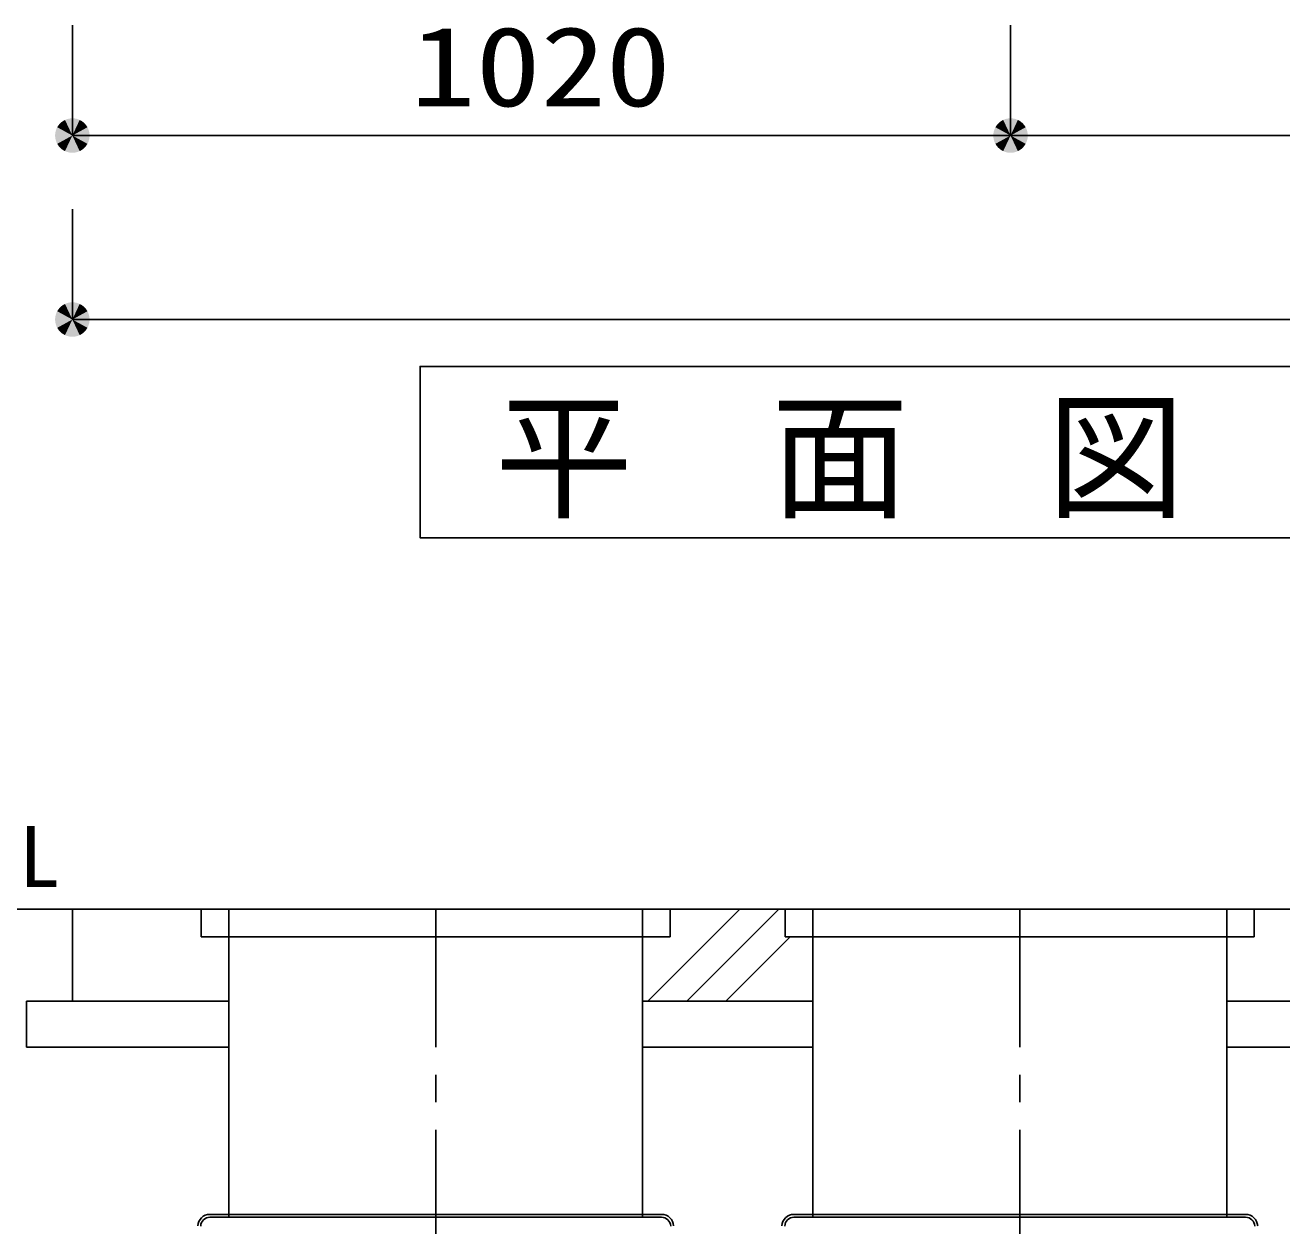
# Model space of a CAD drawing. Units: millimetres, scale not verified. Extents: x -8910 to 8910, y -6308 to 6308.
# Drawn here: x -6386 to -5019, y -1714 to -409 of the extents above; entities that cross this region are included whole.
import ezdxf
from ezdxf.enums import TextEntityAlignment as Align

# ---------------------------------------------------------------- set-up
doc = ezdxf.new("R2010")
doc.units = ezdxf.units.MM
doc.header["$LTSCALE"] = 30
doc.linetypes.add('CHAIN1', pattern=[8, 5, -1, 1, -1])
for name, color, linetype, lineweight in [('0-1_空気管', 3, 'Continuous', 25), ('0-2_機器', 2, 'Continuous', 25), ('1-2_00クル-フ-6寸法', 132, 'Continuous', 25)]:
    doc.layers.add(name, color=color, linetype=linetype, lineweight=lineweight)
doc.styles.add('ＭＳ ゴシック', font='')
doc.styles.get('ＭＳ ゴシック').set_extended_font_data('MS Gothic')

msp = doc.modelspace()

# ---------------------------------------------------------------- linework, layer by layer
at = {"layer": '0-1_空気管'}
for p, q in [((-6194.21, -1369.61), (-6194.21, -1399.61)), ((-6164.21, -1369.61), (-6164.21, -1701.41)), ((-5714.21, -1369.61), (-5714.21, -1701.41)), ((-5684.21, -1369.61), (-5684.21, -1399.61)), ((-5559.21, -1369.61), (-5559.21, -1399.61)), ((-5529.21, -1369.61), (-5529.21, -1701.41)), ((-5079.21, -1369.61), (-5079.21, -1701.41)), ((-5049.21, -1369.61), (-5049.21, -1399.61)), ((-6194.21, -1399.61), (-5684.21, -1399.61)), ((-5559.21, -1399.61), (-5049.21, -1399.61)), ((-5693.7, -1701.41), (-6184.72, -1701.41)), ((-6184.72, -1704.61), (-5693.7, -1704.61)), ((-6164.21, -1704.61), (-6164.21, -1701.41)), ((-5714.21, -1701.41), (-5714.21, -1704.61)), ((-5058.7, -1701.41), (-5549.72, -1701.41)), ((-5549.72, -1704.61), (-5058.7, -1704.61)), ((-5529.21, -1704.61), (-5529.21, -1701.41)), ((-5079.21, -1701.41), (-5079.21, -1704.61))]:
    msp.add_line(p, q, dxfattribs=at)
at = {"layer": '0-1_空気管', "linetype": 'CHAIN1'}
for p, q in [((-5939.21, -1369.61), (-5939.21, -2099.9)), ((-5304.21, -1369.61), (-5304.21, -2099.9))]:
    msp.add_line(p, q, dxfattribs=at)
at = {"layer": '0-1_空気管'}
msp.add_lwpolyline([(-3926.76, -966.02), (-3926.76, -779.71), (-5956.09, -779.71), (-5956.09, -966.02)], close=True, dxfattribs=at)
for centre, radius, start, end in [((-6184.72, -1714.61), 13.2, 90, 177), ((-6184.72, -1714.61), 10, 90, 177), ((-5693.7, -1714.61), 13.2, 3, 90), ((-5693.7, -1714.61), 10, 3, 90), ((-5549.72, -1714.61), 13.2, 90, 177), ((-5549.72, -1714.61), 10, 90, 177), ((-5058.7, -1714.61), 13.2, 3, 90), ((-5058.7, -1714.61), 10, 3, 90)]:
    msp.add_arc(centre, radius, start, end, dxfattribs=at)
at = {"layer": '0-2_機器'}
for p, q in [((-2243.8, -1369.61), (-6680.9, -1369.61)), ((-6334.23, -1469.61), (-6334.23, -1369.61)), ((-5608.55, -1369.61), (-5708.55, -1469.61)), ((-5566.15, -1369.61), (-5666.15, -1469.61)), ((-5553.75, -1399.61), (-5623.75, -1469.61)), ((-6384.23, -1519.61), (-6384.23, -1469.61)), ((-6164.21, -1469.61), (-6384.23, -1469.61)), ((-5529.21, -1469.61), (-5714.21, -1469.61)), ((-4854.21, -1469.61), (-5079.21, -1469.61)), ((-6164.21, -1519.61), (-6384.23, -1519.61)), ((-5529.21, -1519.61), (-5714.21, -1519.61)), ((-4854.21, -1519.61), (-5079.21, -1519.61))]:
    msp.add_line(p, q, dxfattribs=at)
at = {"layer": '1-2_00クル-フ-6寸法', "color": 4}
for p, q in [((-6334.23, -408.75), (-6334.23, -528.75)), ((-5314.21, -408.75), (-5314.21, -528.75)), ((-5314.21, -408.75), (-5314.21, -528.75)), ((-6334.23, -528.75), (-5314.21, -528.75)), ((-5314.21, -528.75), (-4374.21, -528.75)), ((-6334.23, -608.75), (-6334.23, -728.75)), ((-6334.23, -728.75), (-3364.19, -728.75))]:
    msp.add_line(p, q, dxfattribs=at)
at = {"layer": '1-2_00クル-フ-6寸法'}
for points in [[(-6334.23, -528.75), (-6350.66, -519.72), (-6349.4, -517.73)], [(-6334.23, -528.75), (-6349.4, -517.73), (-6347.9, -515.91)], [(-6334.23, -528.75), (-6347.9, -515.91), (-6346.18, -514.3)], [(-6334.23, -528.75), (-6346.18, -514.3), (-6344.28, -512.92)], [(-6334.23, -528.75), (-6344.28, -512.92), (-6342.21, -511.78)], [(-6334.23, -528.75), (-6342.21, -511.78), (-6340.02, -510.92)], [(-6334.23, -528.75), (-6340.02, -510.92), (-6337.74, -510.33)], [(-6334.23, -528.75), (-6337.74, -510.33), (-6335.41, -510.04)], [(-6334.23, -528.75), (-6335.41, -510.04), (-6333.05, -510.04)], [(-6334.23, -528.75), (-6333.05, -510.04), (-6330.72, -510.33)], [(-6334.23, -528.75), (-6330.72, -510.33), (-6328.44, -510.92)], [(-6334.23, -528.75), (-6328.44, -510.92), (-6326.25, -511.78)], [(-6334.23, -528.75), (-6326.25, -511.78), (-6324.18, -512.92)], [(-6334.23, -528.75), (-6324.18, -512.92), (-6322.28, -514.3)], [(-6334.23, -528.75), (-6322.28, -514.3), (-6320.56, -515.91)], [(-6334.23, -528.75), (-6320.56, -515.91), (-6319.06, -517.73)], [(-6334.23, -528.75), (-6319.06, -517.73), (-6317.8, -519.72)], [(-5314.21, -528.75), (-5330.64, -519.72), (-5329.38, -517.73)], [(-5314.21, -528.75), (-5330.64, -519.72), (-5329.38, -517.73)], [(-5314.21, -528.75), (-5329.38, -517.73), (-5327.88, -515.91)], [(-5314.21, -528.75), (-5329.38, -517.73), (-5327.88, -515.91)], [(-5314.21, -528.75), (-5327.88, -515.91), (-5326.16, -514.3)], [(-5314.21, -528.75), (-5327.88, -515.91), (-5326.16, -514.3)], [(-5314.21, -528.75), (-5326.16, -514.3), (-5324.26, -512.92)], [(-5314.21, -528.75), (-5326.16, -514.3), (-5324.26, -512.92)], [(-5314.21, -528.75), (-5324.26, -512.92), (-5322.19, -511.78)], [(-5314.21, -528.75), (-5324.26, -512.92), (-5322.19, -511.78)], [(-5314.21, -528.75), (-5322.19, -511.78), (-5320, -510.92)], [(-5314.21, -528.75), (-5322.19, -511.78), (-5320, -510.92)], [(-5314.21, -528.75), (-5320, -510.92), (-5317.72, -510.33)], [(-5314.21, -528.75), (-5320, -510.92), (-5317.72, -510.33)], [(-5314.21, -528.75), (-5317.72, -510.33), (-5315.39, -510.04)], [(-5314.21, -528.75), (-5317.72, -510.33), (-5315.39, -510.04)], [(-5314.21, -528.75), (-5315.39, -510.04), (-5313.03, -510.04)], [(-5314.21, -528.75), (-5315.39, -510.04), (-5313.03, -510.04)], [(-5314.21, -528.75), (-5313.03, -510.04), (-5310.7, -510.33)], [(-5314.21, -528.75), (-5313.03, -510.04), (-5310.7, -510.33)], [(-5314.21, -528.75), (-5310.7, -510.33), (-5308.42, -510.92)], [(-5314.21, -528.75), (-5310.7, -510.33), (-5308.42, -510.92)], [(-5314.21, -528.75), (-5308.42, -510.92), (-5306.23, -511.78)], [(-5314.21, -528.75), (-5308.42, -510.92), (-5306.23, -511.78)], [(-5314.21, -528.75), (-5306.23, -511.78), (-5304.16, -512.92)], [(-5314.21, -528.75), (-5306.23, -511.78), (-5304.16, -512.92)], [(-5314.21, -528.75), (-5304.16, -512.92), (-5302.26, -514.3)], [(-5314.21, -528.75), (-5304.16, -512.92), (-5302.26, -514.3)], [(-5314.21, -528.75), (-5302.26, -514.3), (-5300.54, -515.91)], [(-5314.21, -528.75), (-5302.26, -514.3), (-5300.54, -515.91)], [(-5314.21, -528.75), (-5300.54, -515.91), (-5299.04, -517.73)], [(-5314.21, -528.75), (-5300.54, -515.91), (-5299.04, -517.73)], [(-5314.21, -528.75), (-5299.04, -517.73), (-5297.78, -519.72)], [(-5314.21, -528.75), (-5299.04, -517.73), (-5297.78, -519.72)], [(-6334.23, -528.75), (-6352.98, -528.75), (-6352.83, -526.4)], [(-6334.23, -528.75), (-6352.83, -531.1), (-6352.98, -528.75)], [(-6334.23, -528.75), (-6352.83, -526.4), (-6352.39, -524.09)], [(-6334.23, -528.75), (-6352.39, -533.41), (-6352.83, -531.1)], [(-6334.23, -528.75), (-6352.39, -524.09), (-6351.66, -521.85)], [(-6334.23, -528.75), (-6351.66, -535.65), (-6352.39, -533.41)], [(-6334.23, -528.75), (-6351.66, -521.85), (-6350.66, -519.72)], [(-6334.23, -528.75), (-6350.66, -537.78), (-6351.66, -535.65)], [(-6334.23, -528.75), (-6349.4, -539.77), (-6350.66, -537.78)], [(-6334.23, -528.75), (-6347.9, -541.58), (-6349.4, -539.77)], [(-6334.23, -528.75), (-6346.18, -543.2), (-6347.9, -541.58)], [(-6334.23, -528.75), (-6344.28, -544.58), (-6346.18, -543.2)], [(-6334.23, -528.75), (-6342.21, -545.71), (-6344.28, -544.58)], [(-6334.23, -528.75), (-6340.02, -546.58), (-6342.21, -545.71)], [(-6334.23, -528.75), (-6337.74, -547.17), (-6340.02, -546.58)], [(-6334.23, -528.75), (-6335.41, -547.46), (-6337.74, -547.17)], [(-6334.23, -528.75), (-6333.05, -547.46), (-6335.41, -547.46)], [(-6334.23, -528.75), (-6317.8, -519.72), (-6316.8, -521.85)], [(-6334.23, -528.75), (-6316.8, -521.85), (-6316.07, -524.09)], [(-6334.23, -528.75), (-6316.07, -524.09), (-6315.63, -526.4)], [(-6334.23, -528.75), (-6315.63, -526.4), (-6315.48, -528.75)], [(-6334.23, -528.75), (-6330.72, -547.17), (-6333.05, -547.46)], [(-6334.23, -528.75), (-6328.44, -546.58), (-6330.72, -547.17)], [(-6334.23, -528.75), (-6326.25, -545.71), (-6328.44, -546.58)], [(-6334.23, -528.75), (-6324.18, -544.58), (-6326.25, -545.71)], [(-6334.23, -528.75), (-6322.28, -543.2), (-6324.18, -544.58)], [(-6334.23, -528.75), (-6320.56, -541.58), (-6322.28, -543.2)], [(-6334.23, -528.75), (-6319.06, -539.77), (-6320.56, -541.58)], [(-6334.23, -528.75), (-6317.8, -537.78), (-6319.06, -539.77)], [(-6334.23, -528.75), (-6316.8, -535.65), (-6317.8, -537.78)], [(-6334.23, -528.75), (-6316.07, -533.41), (-6316.8, -535.65)], [(-6334.23, -528.75), (-6315.63, -531.1), (-6316.07, -533.41)], [(-6334.23, -528.75), (-6315.48, -528.75), (-6315.63, -531.1)], [(-5314.21, -528.75), (-5332.96, -528.75), (-5332.81, -526.4)], [(-5314.21, -528.75), (-5332.96, -528.75), (-5332.81, -526.4)], [(-5314.21, -528.75), (-5332.81, -531.1), (-5332.96, -528.75)], [(-5314.21, -528.75), (-5332.81, -531.1), (-5332.96, -528.75)], [(-5314.21, -528.75), (-5332.81, -526.4), (-5332.37, -524.09)], [(-5314.21, -528.75), (-5332.81, -526.4), (-5332.37, -524.09)], [(-5314.21, -528.75), (-5332.37, -533.41), (-5332.81, -531.1)], [(-5314.21, -528.75), (-5332.37, -533.41), (-5332.81, -531.1)], [(-5314.21, -528.75), (-5332.37, -524.09), (-5331.64, -521.85)], [(-5314.21, -528.75), (-5332.37, -524.09), (-5331.64, -521.85)], [(-5314.21, -528.75), (-5331.64, -535.65), (-5332.37, -533.41)], [(-5314.21, -528.75), (-5331.64, -535.65), (-5332.37, -533.41)], [(-5314.21, -528.75), (-5331.64, -521.85), (-5330.64, -519.72)], [(-5314.21, -528.75), (-5331.64, -521.85), (-5330.64, -519.72)], [(-5314.21, -528.75), (-5330.64, -537.78), (-5331.64, -535.65)], [(-5314.21, -528.75), (-5330.64, -537.78), (-5331.64, -535.65)], [(-5314.21, -528.75), (-5329.38, -539.77), (-5330.64, -537.78)], [(-5314.21, -528.75), (-5329.38, -539.77), (-5330.64, -537.78)], [(-5314.21, -528.75), (-5327.88, -541.58), (-5329.38, -539.77)], [(-5314.21, -528.75), (-5327.88, -541.58), (-5329.38, -539.77)], [(-5314.21, -528.75), (-5326.16, -543.2), (-5327.88, -541.58)], [(-5314.21, -528.75), (-5326.16, -543.2), (-5327.88, -541.58)], [(-5314.21, -528.75), (-5324.26, -544.58), (-5326.16, -543.2)], [(-5314.21, -528.75), (-5324.26, -544.58), (-5326.16, -543.2)], [(-5314.21, -528.75), (-5322.19, -545.71), (-5324.26, -544.58)], [(-5314.21, -528.75), (-5322.19, -545.71), (-5324.26, -544.58)], [(-5314.21, -528.75), (-5320, -546.58), (-5322.19, -545.71)], [(-5314.21, -528.75), (-5320, -546.58), (-5322.19, -545.71)], [(-5314.21, -528.75), (-5317.72, -547.17), (-5320, -546.58)], [(-5314.21, -528.75), (-5317.72, -547.17), (-5320, -546.58)], [(-5314.21, -528.75), (-5315.39, -547.46), (-5317.72, -547.17)], [(-5314.21, -528.75), (-5315.39, -547.46), (-5317.72, -547.17)], [(-5314.21, -528.75), (-5313.03, -547.46), (-5315.39, -547.46)], [(-5314.21, -528.75), (-5313.03, -547.46), (-5315.39, -547.46)], [(-5314.21, -528.75), (-5297.78, -519.72), (-5296.78, -521.85)], [(-5314.21, -528.75), (-5297.78, -519.72), (-5296.78, -521.85)], [(-5314.21, -528.75), (-5296.78, -521.85), (-5296.05, -524.09)], [(-5314.21, -528.75), (-5296.78, -521.85), (-5296.05, -524.09)], [(-5314.21, -528.75), (-5296.05, -524.09), (-5295.61, -526.4)], [(-5314.21, -528.75), (-5296.05, -524.09), (-5295.61, -526.4)], [(-5314.21, -528.75), (-5295.61, -526.4), (-5295.46, -528.75)], [(-5314.21, -528.75), (-5295.61, -526.4), (-5295.46, -528.75)], [(-5314.21, -528.75), (-5310.7, -547.17), (-5313.03, -547.46)], [(-5314.21, -528.75), (-5308.42, -546.58), (-5310.7, -547.17)], [(-5314.21, -528.75), (-5306.23, -545.71), (-5308.42, -546.58)], [(-5314.21, -528.75), (-5304.16, -544.58), (-5306.23, -545.71)], [(-5314.21, -528.75), (-5302.26, -543.2), (-5304.16, -544.58)], [(-5314.21, -528.75), (-5300.54, -541.58), (-5302.26, -543.2)], [(-5314.21, -528.75), (-5299.04, -539.77), (-5300.54, -541.58)], [(-5314.21, -528.75), (-5297.78, -537.78), (-5299.04, -539.77)], [(-5314.21, -528.75), (-5296.78, -535.65), (-5297.78, -537.78)], [(-5314.21, -528.75), (-5296.05, -533.41), (-5296.78, -535.65)], [(-5314.21, -528.75), (-5295.61, -531.1), (-5296.05, -533.41)], [(-5314.21, -528.75), (-5295.46, -528.75), (-5295.61, -531.1)], [(-5314.21, -528.75), (-5310.7, -547.17), (-5313.03, -547.46)], [(-5314.21, -528.75), (-5308.42, -546.58), (-5310.7, -547.17)], [(-5314.21, -528.75), (-5306.23, -545.71), (-5308.42, -546.58)], [(-5314.21, -528.75), (-5304.16, -544.58), (-5306.23, -545.71)], [(-5314.21, -528.75), (-5302.26, -543.2), (-5304.16, -544.58)], [(-5314.21, -528.75), (-5300.54, -541.58), (-5302.26, -543.2)], [(-5314.21, -528.75), (-5299.04, -539.77), (-5300.54, -541.58)], [(-5314.21, -528.75), (-5297.78, -537.78), (-5299.04, -539.77)], [(-5314.21, -528.75), (-5296.78, -535.65), (-5297.78, -537.78)], [(-5314.21, -528.75), (-5296.05, -533.41), (-5296.78, -535.65)], [(-5314.21, -528.75), (-5295.61, -531.1), (-5296.05, -533.41)], [(-5314.21, -528.75), (-5295.46, -528.75), (-5295.61, -531.1)], [(-6334.23, -728.75), (-6340.02, -710.92), (-6337.74, -710.33)], [(-6334.23, -728.75), (-6337.74, -710.33), (-6335.41, -710.04)], [(-6334.23, -728.75), (-6335.41, -710.04), (-6333.05, -710.04)], [(-6334.23, -728.75), (-6333.05, -710.04), (-6330.72, -710.33)], [(-6334.23, -728.75), (-6330.72, -710.33), (-6328.44, -710.92)], [(-6334.23, -728.75), (-6352.83, -726.4), (-6352.39, -724.09)], [(-6334.23, -728.75), (-6352.39, -724.09), (-6351.66, -721.85)], [(-6334.23, -728.75), (-6351.66, -721.85), (-6350.66, -719.72)], [(-6334.23, -728.75), (-6350.66, -719.72), (-6349.4, -717.73)], [(-6334.23, -728.75), (-6349.4, -717.73), (-6347.9, -715.91)], [(-6334.23, -728.75), (-6347.9, -715.91), (-6346.18, -714.3)], [(-6334.23, -728.75), (-6346.18, -714.3), (-6344.28, -712.92)], [(-6334.23, -728.75), (-6344.28, -712.92), (-6342.21, -711.78)], [(-6334.23, -728.75), (-6342.21, -711.78), (-6340.02, -710.92)], [(-6334.23, -728.75), (-6328.44, -710.92), (-6326.25, -711.78)], [(-6334.23, -728.75), (-6326.25, -711.78), (-6324.18, -712.92)], [(-6334.23, -728.75), (-6324.18, -712.92), (-6322.28, -714.3)], [(-6334.23, -728.75), (-6322.28, -714.3), (-6320.56, -715.91)], [(-6334.23, -728.75), (-6320.56, -715.91), (-6319.06, -717.73)], [(-6334.23, -728.75), (-6319.06, -717.73), (-6317.8, -719.72)], [(-6334.23, -728.75), (-6317.8, -719.72), (-6316.8, -721.85)], [(-6334.23, -728.75), (-6316.8, -721.85), (-6316.07, -724.09)], [(-6334.23, -728.75), (-6316.07, -724.09), (-6315.63, -726.4)], [(-6334.23, -728.75), (-6352.98, -728.75), (-6352.83, -726.4)], [(-6334.23, -728.75), (-6352.83, -731.1), (-6352.98, -728.75)], [(-6334.23, -728.75), (-6352.39, -733.41), (-6352.83, -731.1)], [(-6334.23, -728.75), (-6351.66, -735.65), (-6352.39, -733.41)], [(-6334.23, -728.75), (-6350.66, -737.78), (-6351.66, -735.65)], [(-6334.23, -728.75), (-6349.4, -739.77), (-6350.66, -737.78)], [(-6334.23, -728.75), (-6347.9, -741.58), (-6349.4, -739.77)], [(-6334.23, -728.75), (-6346.18, -743.2), (-6347.9, -741.58)], [(-6334.23, -728.75), (-6344.28, -744.58), (-6346.18, -743.2)], [(-6334.23, -728.75), (-6342.21, -745.71), (-6344.28, -744.58)], [(-6334.23, -728.75), (-6340.02, -746.58), (-6342.21, -745.71)], [(-6334.23, -728.75), (-6337.74, -747.17), (-6340.02, -746.58)], [(-6334.23, -728.75), (-6335.41, -747.46), (-6337.74, -747.17)], [(-6334.23, -728.75), (-6333.05, -747.46), (-6335.41, -747.46)], [(-6334.23, -728.75), (-6315.63, -726.4), (-6315.48, -728.75)], [(-6334.23, -728.75), (-6330.72, -747.17), (-6333.05, -747.46)], [(-6334.23, -728.75), (-6328.44, -746.58), (-6330.72, -747.17)], [(-6334.23, -728.75), (-6326.25, -745.71), (-6328.44, -746.58)], [(-6334.23, -728.75), (-6324.18, -744.58), (-6326.25, -745.71)], [(-6334.23, -728.75), (-6322.28, -743.2), (-6324.18, -744.58)], [(-6334.23, -728.75), (-6320.56, -741.58), (-6322.28, -743.2)], [(-6334.23, -728.75), (-6319.06, -739.77), (-6320.56, -741.58)], [(-6334.23, -728.75), (-6317.8, -737.78), (-6319.06, -739.77)], [(-6334.23, -728.75), (-6316.8, -735.65), (-6317.8, -737.78)], [(-6334.23, -728.75), (-6316.07, -733.41), (-6316.8, -735.65)], [(-6334.23, -728.75), (-6315.63, -731.1), (-6316.07, -733.41)], [(-6334.23, -728.75), (-6315.48, -728.75), (-6315.63, -731.1)]]:
    msp.add_solid(points, dxfattribs=at)

# ---------------------------------------------------------------- texts
at = {"layer": '0-1_空気管', "color": 4, "style": 'ＭＳ ゴシック'}
for s, height, p in [('平\u3000面\u3000図', 110, (-5874.84, -965.99)), ('G.L', 65.98, (-6482.09, -1365.23))]:
    msp.add_text(s, height=height, dxfattribs=at).set_placement(p, align=Align.BOTTOM_LEFT)
at = {"layer": '1-2_00クル-フ-6寸法', "color": 3, "style": 'ＭＳ ゴシック', "width": 1.2}
msp.add_text('1020', height=86.66, dxfattribs=at).set_placement((-5966.51, -522.9), align=Align.BOTTOM_LEFT)

doc.saveas('drawing.dxf')
